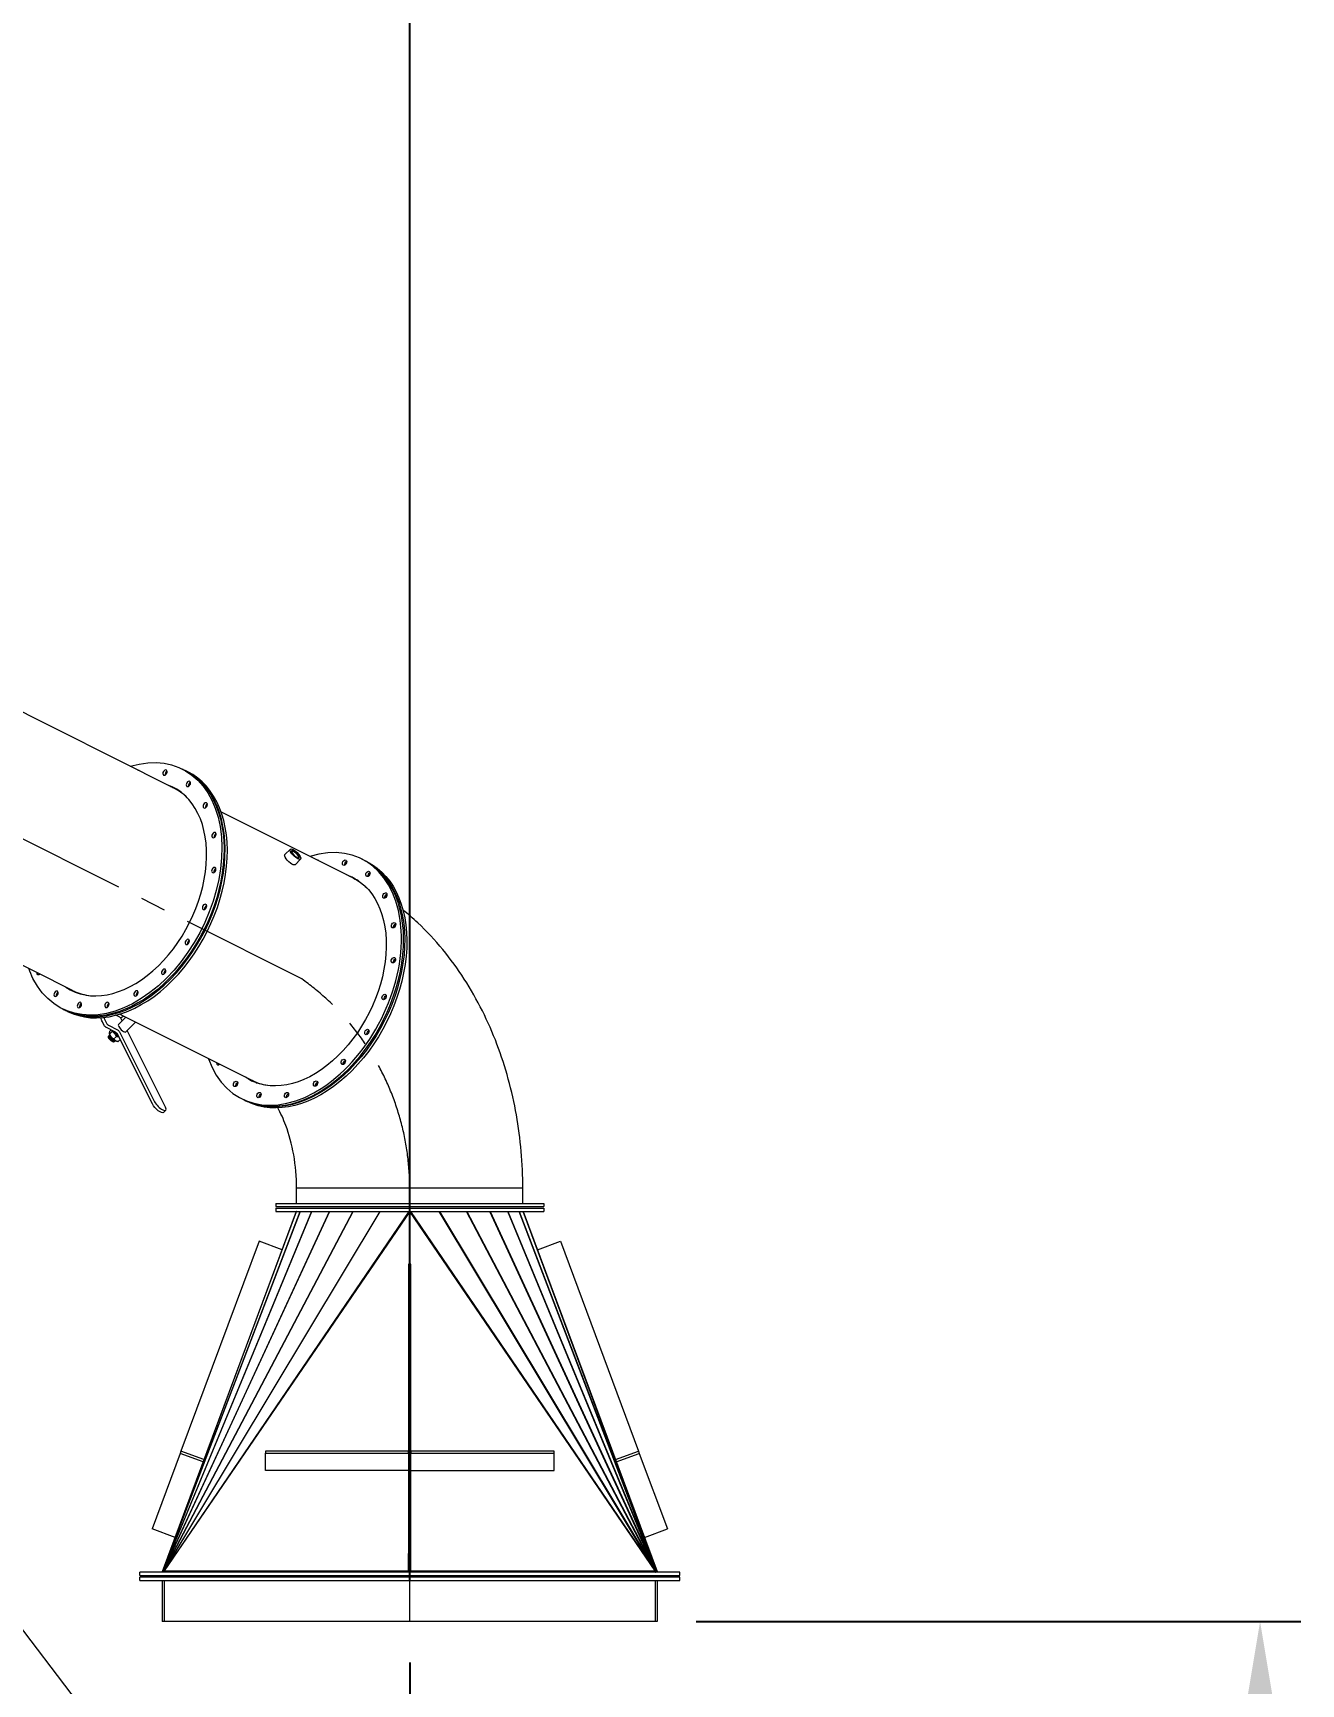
# Model space of a CAD drawing. Header units: inches. Extents: x -350577 to -266477, y -437959 to -377535.
# Drawn here: x -322975 to -319875, y -395803 to -391769 of the extents above; entities that cross this region are included whole.
import ezdxf

# ---------------------------------------------------------------- set-up
doc = ezdxf.new("R2010")
doc.units = ezdxf.units.IN
doc.header["$MEASUREMENT"] = 0
doc.linetypes.add('CENTER', pattern=[2, 1.25, -0.25, 0.25, -0.25])
doc.layers.add('CENTER       (itatec)', color=4, linetype='CENTER', lineweight=9)
doc.layers.add('ORGINAL (itatec)', color=3, linetype='Continuous', lineweight=9)
doc.styles.add('Geniso', font='geniso.shx', dxfattribs={"oblique": 15})
doc.dimstyles.new('scale 1b100', dxfattribs={"dimscale": 100, "dimtxt": 3, "dimasz": 2.5, "dimexe": 1, "dimexo": 1, "dimgap": 1, "dimtad": 1, "dimdec": 0, "dimzin": 0, "dimdsep": 46, "dimtxsty": 'Geniso', "dimcen": 0, "dimclrd": 1, "dimclre": 1, "dimclrt": 7, "dimadec": 0, "dimazin": 0, "dimtfac": 1, "dimtdec": 0, "dimtmove": 0, "dimatfit": 3, "dimfxl": 0.75, "dimtolj": 1, "dimtzin": 0, "dimarcsym": 0})

# ---------------------------------------------------------------- blocks, each defined once
blk = doc.blocks.new('*D19')
at = {"layer": 'Defpoints', "color": 0, "transparency": 16777216}
for p in [(-322053.8, -395650.3), (-322637.2, -400430.8), (-322637.2, -401260.3)]:
    blk.add_point(p, dxfattribs=at)
at = {"layer": 'ORGINAL (itatec)', "color": 1, "lineweight": -2, "transparency": 16777216}
for p, q in [((-322053.8, -395750.3), (-322053.8, -401360.3)), ((-322637.2, -400530.8), (-322637.2, -401360.3)), ((-322887.2, -401260.3), (-323949.6, -401260.3)), ((-322053.8, -401260.3), (-322637.2, -401260.3)), ((-321803.8, -401260.3), (-321553.8, -401260.3))]:
    blk.add_line(p, q, dxfattribs=at)
at = {"layer": 'ORGINAL (itatec)', "color": 1, "transparency": 16777216}
for points in [[(-322887.2, -401218.7), (-322887.2, -401302), (-322637.2, -401260.3)], [(-321803.8, -401218.7), (-321803.8, -401302), (-322053.8, -401260.3)]]:
    blk.add_solid(points, dxfattribs=at)
at = {"layer": 'ORGINAL (itatec)', "color": 7, "transparency": 16777216, "insert": (-323543.4, -401010.3), "char_height": 300, "attachment_point": 5, "style": 'Geniso'}
blk.add_mtext('\\A1;583', dxfattribs=at)
blk = doc.blocks.new('*D20')
at = {"layer": 'Defpoints', "color": 0, "transparency": 16777216}
for p in [(-321453.8, -395650.3), (-319975.1, -395650.3), (-322637.2, -400430.8)]:
    blk.add_point(p, dxfattribs=at)
at = {"layer": 'ORGINAL (itatec)', "color": 1, "lineweight": -2, "transparency": 16777216}
for p, q in [((-321353.8, -395650.3), (-319875.1, -395650.3)), ((-319975.1, -400180.8), (-319975.1, -395900.3)), ((-322537.2, -400430.8), (-319875.1, -400430.8))]:
    blk.add_line(p, q, dxfattribs=at)
at = {"layer": 'ORGINAL (itatec)', "color": 1, "transparency": 16777216}
for points in [[(-320016.7, -395900.3), (-319933.4, -395900.3), (-319975.1, -395650.3)], [(-320016.7, -400180.8), (-319933.4, -400180.8), (-319975.1, -400430.8)]]:
    blk.add_solid(points, dxfattribs=at)
at = {"layer": 'ORGINAL (itatec)', "color": 7, "transparency": 16777216, "insert": (-320225.1, -398040.5), "char_height": 300, "attachment_point": 5, "rotation": 90, "style": 'Geniso'}
blk.add_mtext('\\A1;4781', dxfattribs=at)
blk = doc.blocks.new('*D30')
at = {"layer": 'Defpoints', "color": 0, "transparency": 16777216}
for p in [(-322053.8, -381405.4), (-331896.3, -383693), (-322053.8, -395650.3)]:
    blk.add_point(p, dxfattribs=at)
at = {"layer": 'ORGINAL (itatec)', "color": 1, "lineweight": -2, "transparency": 16777216}
for p, q in [((-331896.3, -383593), (-331896.3, -381305.4)), ((-322053.8, -395550.3), (-322053.8, -381305.4)), ((-331646.3, -381405.4), (-322303.8, -381405.4))]:
    blk.add_line(p, q, dxfattribs=at)
at = {"layer": 'ORGINAL (itatec)', "color": 1, "transparency": 16777216}
for points in [[(-331646.3, -381363.7), (-331646.3, -381447.1), (-331896.3, -381405.4)], [(-322303.8, -381363.7), (-322303.8, -381447.1), (-322053.8, -381405.4)]]:
    blk.add_solid(points, dxfattribs=at)
at = {"layer": 'ORGINAL (itatec)', "color": 7, "transparency": 16777216, "insert": (-326975, -381155.3), "char_height": 300, "attachment_point": 5, "style": 'Geniso'}
blk.add_mtext('\\A1;9842', dxfattribs=at)

msp = doc.modelspace()

# ---------------------------------------------------------------- linework, layer by layer
at = {"layer": 'CENTER       (itatec)', "ltscale": 250}
msp.add_lwpolyline([(-322053.8, -395650.3), (-322053.8, -394591.8, 0.24284), (-322317.7, -394080.5), (-323898.2, -393287.9, -0.002283), (-324657.7, -392902.8), (-326576.7, -391922.5), (-328720.7, -390827.2), (-329794.2, -390278.8, -0.242221), (-330361.8, -389489.1), (-330834.8, -385921.5, 0.081054), (-331096.7, -385055.1), (-331305.2, -384815.8), (-331896.3, -384415.9), (-331896.3, -384179.8), (-331896.3, -383693)], format="xyb", dxfattribs=at)
at = {"layer": 'ORGINAL (itatec)', "extrusion": (0, 1, 0)}
for p, q in [((-322630.1, -393614.5), (-323656.7, -393099.7)), ((-322686.2, -396082.3), (-324736.4, -393390.2)), ((-322878, -394108.9), (-323904.6, -393594.1)), ((-322609.9, -393567.6), (-322604.5, -393570.3)), ((-322596.5, -393574.3), (-322601.9, -393571.6)), ((-322618.8, -393620.2), (-322622.1, -393618.5)), ((-322191.1, -393834.6), (-322515.2, -393672.2)), ((-322358.9, -393776.7), (-322345.6, -393763.3)), ((-322340.9, -393768), (-322341.9, -393767.9)), ((-322334.1, -393801.4), (-322320.8, -393788)), ((-322325.4, -393783.4), (-322325.4, -393784.4)), ((-322165.6, -393790.4), (-322170.9, -393787.7)), ((-322162.9, -393791.7), (-322157.6, -393794.4)), ((-322866.6, -394114.5), (-322869.9, -394112.9)), ((-322903.5, -394153.1), (-322898.1, -394155.8)), ((-322890.1, -394159.8), (-322895.5, -394157.1)), ((-322800.4, -394194.3), (-322804.7, -394185.6)), ((-322799.4, -394180.3), (-322795.1, -394188.9)), ((-322773.3, -394210.3), (-322795.4, -394199.3)), ((-322790.1, -394193.9), (-322768, -394205)), ((-322783.8, -394205.1), (-322787.1, -394208.4)), ((-322762.3, -394174.3), (-322772.5, -394169.2)), ((-322747.8, -394174.1), (-322765.7, -394192.1)), ((-322439, -394329), (-322763, -394166.5)), ((-322756.5, -394182.9), (-322760.6, -394174.9)), ((-322756.4, -394173.5), (-322753.2, -394171.4)), ((-322724.3, -394185.9), (-322748, -394209.7)), ((-322790.3, -394222.3), (-322790.4, -394221.3)), ((-322789.5, -394219.5), (-322790, -394220)), ((-322788.2, -394219.4), (-322788.4, -394219.5)), ((-322788.3, -394214.5), (-322788.3, -394214.5)), ((-322788.2, -394220.2), (-322788.3, -394219.2)), ((-322781.3, -394208.6), (-322787.9, -394215.3)), ((-322787.9, -394215.3), (-322787.9, -394215.3)), ((-322787.9, -394215.3), (-322787.9, -394215.3)), ((-322787.4, -394217.4), (-322787.9, -394217.9)), ((-322787.8, -394210.3), (-322787.8, -394210.3)), ((-322787.1, -394208.4), (-322787.1, -394208.4)), ((-322786.4, -394218.3), (-322786.4, -394218.3)), ((-322781.3, -394208.6), (-322781.3, -394208.6)), ((-322781.3, -394208.6), (-322781.3, -394208.6)), ((-322780.1, -394225.8), (-322780.1, -394225.8)), ((-322778.1, -394234.5), (-322777.1, -394234.5)), ((-322770.8, -394221), (-322777.5, -394227.7)), ((-322777.5, -394227.7), (-322777.5, -394227.7)), ((-322777.5, -394227.7), (-322777.5, -394227.7)), ((-322776, -394232.3), (-322775, -394232.4)), ((-322775.8, -394229.4), (-322775.8, -394229.4)), ((-322775.3, -394233.6), (-322775.8, -394234.1)), ((-322775.2, -394232.4), (-322775.3, -394232.5)), ((-322773.2, -394231.5), (-322773.7, -394232)), ((-322770.8, -394221), (-322770.8, -394221)), ((-322770.8, -394221), (-322770.8, -394221)), ((-322769.1, -394232.8), (-322769.1, -394232.8)), ((-322682.9, -394386), (-322768.3, -394215.3)), ((-322761.7, -394228.7), (-322766.3, -394233.3)), ((-322766.3, -394233.3), (-322766.3, -394233.3)), ((-322763, -394210), (-322677.6, -394380.7)), ((-322650.8, -394394.1), (-322744.7, -394206.5)), ((-322655.4, -394406.9), (-322650, -394401.5)), ((-322459.2, -394375.9), (-322464.5, -394373.2)), ((-322456.5, -394377.2), (-322451.2, -394379.9)), ((-321777.3, -394591.8), (-322330.3, -394591.8)), ((-322330.3, -394628.8), (-322330.3, -394591.8)), ((-321777.3, -394591.8), (-322330.3, -394591.8)), ((-321777.3, -394628.8), (-321777.3, -394591.8)), ((-322331, -394648.8), (-322658.5, -395528.6)), ((-322321.6, -394648.8), (-322658.2, -395527.9)), ((-322658.2, -395527.9), (-322330.9, -394648.8)), ((-322657.4, -395527.1), (-322321.2, -394648.8)), ((-322294, -394648.8), (-322657.4, -395527.1)), ((-322656.6, -395526.7), (-322293.3, -394648.8)), ((-322250.1, -394648.8), (-322656.6, -395526.7)), ((-322655.8, -395526.5), (-322249.5, -394648.8)), ((-322193.1, -394648.8), (-322655.8, -395526.5)), ((-322655.1, -395526.5), (-322192.4, -394648.8)), ((-322126.8, -394648.8), (-322655.1, -395526.5)), ((-322654.3, -395526.6), (-322126, -394648.8)), ((-322055.6, -394648.8), (-322654.3, -395526.6)), ((-322053.8, -394648.8), (-322653.8, -395526.8)), ((-322381.3, -394628.8), (-321726.3, -394628.8)), ((-322381.3, -394628.8), (-322381.3, -394636.8)), ((-322381.3, -394636.8), (-321726.3, -394636.8)), ((-322381.3, -394640.8), (-321726.3, -394640.8)), ((-322381.3, -394640.8), (-322381.3, -394648.8)), ((-322381.3, -394648.8), (-321726.3, -394648.8)), ((-322330.9, -394648.8), (-322331, -394648.8)), ((-322054, -394649.1), (-322054, -394648.8)), ((-321453.8, -395526.8), (-322053.8, -394648.8)), ((-322053.6, -394649.1), (-322053.6, -394648.8)), ((-322052.1, -394648.8), (-321453.4, -395526.6)), ((-321453.4, -395526.6), (-321981.7, -394648.8)), ((-321980.8, -394648.8), (-321452.6, -395526.5)), ((-321452.6, -395526.5), (-321915.2, -394648.8)), ((-321914.5, -394648.8), (-321451.8, -395526.5)), ((-321451.8, -395526.5), (-321858.2, -394648.8)), ((-321857.5, -394648.8), (-321451.1, -395526.7)), ((-321451.1, -395526.7), (-321814.3, -394648.8)), ((-321813.7, -394648.8), (-321450.3, -395527.1)), ((-321450.3, -395527.1), (-321786.5, -394648.8)), ((-321786, -394648.8), (-321449.5, -395527.9)), ((-321449.5, -395527.9), (-321776.7, -394648.8)), ((-321776.7, -394648.8), (-321776.6, -394648.8)), ((-321776.6, -394648.8), (-321449.1, -395528.6)), ((-321726.3, -394628.8), (-321726.3, -394636.8)), ((-321726.3, -394640.8), (-321726.3, -394648.8)), ((-322422.1, -394721.6), (-322612.9, -395234.1)), ((-322365.9, -394742.5), (-322422.1, -394721.6)), ((-321741.8, -394742.5), (-321685.5, -394721.6)), ((-321685.5, -394721.6), (-321494.7, -395234.1)), ((-322050.8, -394777.2), (-322056.8, -394777.2)), ((-322056.8, -394777.2), (-322056.8, -395484.3)), ((-322050.8, -395484.3), (-322050.8, -394777.2)), ((-322615, -395239.7), (-322683.7, -395424.3)), ((-322612.9, -395234.1), (-322615, -395239.7)), ((-322558.8, -395260.6), (-322615, -395239.7)), ((-322556.7, -395255), (-322612.9, -395234.1)), ((-322406.7, -395234.7), (-322406.7, -395238.9)), ((-322056.8, -395234.7), (-322406.7, -395234.7)), ((-322406.7, -395238.9), (-322056.8, -395238.9)), ((-322406.7, -395281.3), (-322406.7, -395238.9)), ((-322056.8, -395238.9), (-322056.8, -395234.7)), ((-322050.8, -395234.7), (-322050.8, -395238.9)), ((-321701, -395234.7), (-322050.8, -395234.7)), ((-322050.8, -395238.9), (-321701, -395238.9)), ((-321701, -395238.9), (-321701, -395234.7)), ((-321701, -395281.3), (-321701, -395238.9)), ((-321551, -395255), (-321494.7, -395234.1)), ((-321548.9, -395260.6), (-321492.6, -395239.7)), ((-321494.7, -395234.1), (-321492.6, -395239.7)), ((-321492.6, -395239.7), (-321423.9, -395424.3)), ((-322056.8, -395281.3), (-322406.7, -395281.3)), ((-322050.8, -395281.3), (-321701, -395281.3)), ((-322627.5, -395445.2), (-322683.7, -395424.3)), ((-321480.2, -395445.2), (-321423.9, -395424.3)), ((-322056.8, -395484.3), (-322050.8, -395484.3)), ((-322056.8, -395526.8), (-322056.8, -395484.3)), ((-322050.8, -395526.8), (-322050.8, -395484.3)), ((-322713.8, -395538.3), (-322713.8, -395530.3)), ((-321393.8, -395530.3), (-322713.8, -395530.3)), ((-322653.8, -395530.3), (-322658.5, -395528.6)), ((-322653.8, -395530.3), (-322658.2, -395527.9)), ((-322653.8, -395530.3), (-322657.4, -395527.1)), ((-322653.8, -395530.3), (-322656.6, -395526.7)), ((-322653.8, -395530.3), (-322655.8, -395526.5)), ((-322653.8, -395530.3), (-322655.1, -395526.5)), ((-322653.8, -395530.3), (-322654.3, -395526.6)), ((-322653.8, -395526.8), (-321453.8, -395526.8)), ((-322653.8, -395530.3), (-322653.8, -395526.8)), ((-322056.8, -395526.8), (-322050.8, -395526.8)), ((-321453.8, -395530.3), (-321452.6, -395526.5)), ((-321453.8, -395530.3), (-321451.8, -395526.5)), ((-321453.8, -395530.3), (-321453.4, -395526.6)), ((-321453.8, -395530.3), (-321451.1, -395526.7)), ((-321453.8, -395530.3), (-321453.8, -395526.8)), ((-321453.8, -395530.3), (-321450.3, -395527.1)), ((-321453.8, -395530.3), (-321449.5, -395527.9)), ((-321453.8, -395530.3), (-321449.1, -395528.6)), ((-321393.8, -395538.3), (-321393.8, -395530.3)), ((-322713.8, -395538.3), (-321393.8, -395538.3)), ((-322713.8, -395550.3), (-322713.8, -395542.3)), ((-321393.8, -395542.3), (-322713.8, -395542.3)), ((-322713.8, -395550.3), (-321393.8, -395550.3)), ((-322658.8, -395550.3), (-322658.8, -395650.3)), ((-322653.8, -395550.3), (-322653.8, -395650.3)), ((-321453.8, -395550.3), (-321453.8, -395650.3)), ((-321448.8, -395550.3), (-321448.8, -395650.3)), ((-321393.8, -395550.3), (-321393.8, -395542.3)), ((-322653.8, -395650.3), (-322658.8, -395650.3)), ((-321453.8, -395650.3), (-322653.8, -395650.3)), ((-321448.8, -395650.3), (-321453.8, -395650.3))]:
    msp.add_line(p, q, dxfattribs=at)
at = {"layer": 'ORGINAL (itatec)', "extrusion": (0, 0, -1)}
for centre, major_axis, ratio, start_param, end_param in [((-322756.7, -393860.4), (146.8, 292.8), 0.664357, -0.565586, 3.60259), ((-322751.3, -393863), (146.8, 292.8), 0.664357, 0, 3.141593), ((-322719.4, -393576.6), (3.14, 6.26), 0.664357, -0.490312, 0.460998), ((-322719.4, -393576.6), (-3.14, -6.26), 0.664357, -2.680595, -2.651281), ((-322652, -393576.4), (3.14, 6.26), 0.664357, -5.822187578381087, 0.4609977287984997), ((-322644, -393580.4), (3.14, 6.26), 0.664357, -1.838788, -1.302805), ((-322594.9, -393603.9), (3.14, 6.26), 0.664357, -5.822187578381087, 0.4609977287984997), ((-322748.7, -393864.4), (124.4, 248.1), 0.664357, -0.084921, -0.024327), ((-322743.3, -393867.1), (124.4, 248.1), 0.664357, -0.084921, -0.040552), ((-322586.9, -393608), (3.14, 6.26), 0.664357, -1.838788, -1.302805), ((-322553.7, -393656.6), (3.14, 6.26), 0.664357, -5.822187578381087, 0.4609977287984997), ((-322545.7, -393660.6), (3.14, 6.26), 0.664357, -1.838788, -1.302805), ((-322532.3, -393729.2), (3.14, 6.26), 0.664357, -5.822187578381119, 0.4609977287984672), ((-322524.3, -393733.2), (3.14, 6.26), 0.664357, -1.838788, -1.302805), ((-322309.7, -394084.5), (146.8, 292.8), 0.664357, -0.00687, 3.148463), ((-322304.4, -394087.2), (146.8, 292.8), 0.664357, 0, 3.141593), ((-322346.5, -393789), (-12.4, 12.4), 0.332482, -0.781622, 0), ((-322346.5, -393789), (12.4, -12.4), 0.332482, 0, 2.35997), ((-322333.2, -393775.7), (8.86, -8.82), 0.332482, -3.923215, 2.35997), ((-322334.1, -393776.6), (-8.26, 8.23), 0.332482, -0.034114, 2.35997), ((-322334.7, -393777.2), (-8.86, 8.82), 0.332482, 0.261827, 0.360282), ((-322334.1, -393776.6), (8.26, -8.23), 0.332482, -0.781622, 0.034114), ((-322334.7, -393777.2), (8.86, -8.82), 0.332482, -0.360282, -0.261827), ((-322207.7, -393799.2), (3.14, 6.26), 0.664357, -2.443354, -0.698239), ((-322205.1, -393800.5), (3.14, 6.26), 0.664357, -1.838788, -1.302805), ((-322532.8, -393814.6), (3.14, 6.26), 0.664357, -5.822187578381119, 0.4609977287984668), ((-322524.8, -393818.6), (3.14, 6.26), 0.664357, -1.838788, -1.302805), ((-322317.7, -394080.5), (124.4, 248.1), 0.664357, -0.084921, 3.226513), ((-322312.4, -394083.1), (124.4, 248.1), 0.664357, -0.084921, -0.016217), ((-322315.1, -394081.8), (123.9, 247.2), 0.664357, 0, 0.216162), ((-322150.6, -393826.7), (3.14, 6.26), 0.664357, -2.443354, -0.698239), ((-322148, -393828.1), (3.14, 6.26), 0.664357, -1.838788, -1.302805), ((-322109.4, -393879.4), (3.14, 6.26), 0.664357, -2.443354, -0.698239), ((-322106.7, -393880.7), (3.14, 6.26), 0.664357, -1.838788, -1.302805), ((-322555.3, -393904.5), (3.14, 6.26), 0.664357, -5.822187578381119, 0.4609977287984672), ((-322547.3, -393908.5), (3.14, 6.26), 0.664357, -1.838788, -1.302805), ((-322088, -393952), (3.14, 6.26), 0.664357, -2.443354, -0.698239), ((-322085.3, -393953.3), (3.14, 6.26), 0.664357, -1.838788, -1.302805), ((-322597.5, -393990.1), (3.14, 6.26), 0.664357, -5.822187578381119, 0.4609977287984672), ((-322589.5, -393994.1), (3.14, 6.26), 0.664357, -1.838788, -1.302805), ((-322088.5, -394037.4), (3.14, 6.26), 0.664357, -2.443354, -0.698239), ((-322085.9, -394038.7), (3.14, 6.26), 0.664357, -1.838788, -1.302805), ((-322756.7, -393860.4), (146.8, 292.8), 0.664357, -2.680595, -2.576007), ((-322959.7, -394064.1), (-3.14, -6.26), 0.664357, -1.073522, 1.073522), ((-322655.3, -394063), (3.14, 6.26), 0.664357, -5.822187578381119, 0.4609977287984672), ((-322647.3, -394067), (3.14, 6.26), 0.664357, -1.838788, -1.302805), ((-322918.4, -394116.8), (3.14, 6.26), 0.664357, -5.822187578381119, 0.4609977287984672), ((-322910.4, -394120.8), (3.14, 6.26), 0.664357, -1.838788, -1.302805), ((-322748.7, -393864.4), (-124.4, -248.1), 0.664357, 0.024327, 0.084921), ((-322743.3, -393867.1), (-124.4, -248.1), 0.664357, 0.040552, 0.084921), ((-322723, -394116), (3.14, 6.26), 0.664357, -5.822187578381119, 0.4609977287984672), ((-322715, -394120.1), (3.14, 6.26), 0.664357, -1.838788, -1.302805), ((-322111, -394127.3), (3.14, 6.26), 0.664357, -2.443354, -0.698239), ((-322861.3, -394144.3), (3.14, 6.26), 0.664357, -5.822187578381119, 0.4609977287984672), ((-322853.3, -394148.3), (3.14, 6.26), 0.664357, -1.838788, -1.302805), ((-322794, -394144.1), (3.14, 6.26), 0.664357, -5.822187578381119, 0.4609977287984668), ((-322786, -394148.1), (3.14, 6.26), 0.664357, -1.838788, -1.302805), ((-322108.3, -394128.6), (3.14, 6.26), 0.664357, -1.838788, -1.302805), ((-322768, -394204), (-39, 38.8), 0.332482, -0.781622, -0.465785), ((-322797.1, -394195.9), (-3.54, 3.53), 0.332482, -2.352419, -0.781622), ((-322766.4, -394208.3), (3.54, -3.53), 0.332482, -2.352419, -0.781622), ((-322782.9, -394227.1), (7.08, -7.06), 0.332482, 0, 3.141593), ((-322782.4, -394226.6), (7.08, -7.06), 0.332482, -0.343981, 3.485573), ((-322783.4, -394227.6), (6.52, -6.5), 0.332482, 0.360282, 2.781311), ((-322780.8, -394225), (7.08, -7.06), 0.332482, 0, 3.141593), ((-322777.3, -394221.4), (-10.9, 10.8), 0.332482, -0.593448, -0.593386), ((-322780.3, -394224.4), (7.08, -7.06), 0.332482, -0.12909, 3.248715), ((-322781.3, -394225.5), (6.52, -6.5), 0.332482, 0.360282, 2.781311), ((-322777.3, -394221.4), (-10.9, 10.8), 0.332482, -0.969858, -0.879705), ((-322779.2, -394223.4), (-6.52, 6.5), 0.332482, -2.569661, -0.57459), ((-322778.7, -394222.8), (-7.08, 7.06), 0.332482, -2.154527, -0.972484), ((-322770.1, -394214.2), (-11.9, 11.8), 0.332482, -0.781648, -0.781597), ((-322777.3, -394221.4), (-10.9, 10.8), 0.332482, -2.017056, -1.640584), ((-322768.7, -394212.8), (-6.52, 6.5), 0.332482, -2.14816, -0.752316), ((-322768.1, -394212.3), (-7.08, 7.06), 0.332482, -2.000032, -0.914608), ((-322771.7, -394213.6), (3.54, -3.53), 0.332482, -2.352419, -0.781622), ((-322767.6, -394211.7), (-7.08, 7.06), 0.332482, -1.82476, -1.080517), ((-322770.1, -394214.2), (-11.9, 11.8), 0.332482, -1.828846, -1.828794), ((-322777.3, -394221.4), (-10.9, 10.8), 0.332482, -2.687892, -2.687782), ((-322153.2, -394212.9), (3.14, 6.26), 0.664357, -2.443354, -0.698239), ((-322150.5, -394214.2), (3.14, 6.26), 0.664357, -1.838788, -1.302805), ((-322211, -394285.8), (3.14, 6.26), 0.664357, -2.443354, -0.698239), ((-322208.3, -394287.1), (3.14, 6.26), 0.664357, -1.838788, -1.302805), ((-322515.4, -394286.9), (3.14, 6.26), 0.664357, -2.443354, -2.06807), ((-322312.4, -394083.1), (-124.4, -248.1), 0.664357, 0.016217, 0.084921), ((-322474.1, -394339.6), (3.14, 6.26), 0.664357, -2.443354, -0.698239), ((-322471.5, -394340.9), (3.14, 6.26), 0.664357, -1.838788, -1.302805), ((-322315.1, -394081.8), (-123.9, -247.2), 0.664357, -0.216162, 0), ((-322417, -394367.1), (3.14, 6.26), 0.664357, -2.443354, -0.698239), ((-322414.4, -394368.4), (3.14, 6.26), 0.664357, -1.838788, -1.302805), ((-322349.7, -394366.9), (3.14, 6.26), 0.664357, -2.443354, -0.698239), ((-322347, -394368.2), (3.14, 6.26), 0.664357, -1.838788, -1.302805), ((-322278.7, -394338.8), (3.14, 6.26), 0.664357, -2.443354, -0.698239), ((-322276, -394340.2), (3.14, 6.26), 0.664357, -1.838788, -1.302805), ((-322669.5, -394392.7), (14.2, -14.1), 0.332482, 0, 2.35997)]:
    msp.add_ellipse(centre, major_axis=major_axis, ratio=ratio, start_param=start_param, end_param=end_param, dxfattribs=at)
at = {"layer": 'ORGINAL (itatec)'}
for centre, major_axis, ratio, start_param, end_param in [((-322748.7, -393864.4), (-146.8, -292.8), 0.664357, -0.00687, 3.148463), ((-322743.3, -393867.1), (-146.8, -292.8), 0.664357, 0, 3.141593), ((-322646.7, -393579.1), (-3.14, -6.26), 0.664357, -2.443354, -0.698239), ((-322589.6, -393606.6), (-3.14, -6.26), 0.664357, -2.443354, -0.698239), ((-322756.7, -393860.4), (-124.4, -248.1), 0.664357, -0.084921, 3.226513), ((-322751.3, -393863), (124.4, 248.1), 0.664357, 0.016217, 0.084921), ((-322754, -393861.7), (123.9, 247.2), 0.664357, -0.216162, 0), ((-322746, -393865.7), (123.9, 247.2), 0.664357, -0.023107, 0.024415), ((-322548.3, -393659.3), (-3.14, -6.26), 0.664357, -2.443354, -0.698239), ((-322317.7, -394080.5), (-146.8, -292.8), 0.664357, -0.565586, 3.707178), ((-322526.9, -393731.8), (-3.14, -6.26), 0.664357, -2.443354, -0.698239), ((-322333.2, -393775.7), (-12.4, 12.4), 0.332482, -5.501563, 0.781622), ((-322312.4, -394083.1), (-146.8, -292.8), 0.664357, 0, 3.141593), ((-322280.4, -393796.8), (3.14, 6.26), 0.664357, -0.490312, 0.490312), ((-322213.1, -393796.5), (-3.14, -6.26), 0.664357, -5.17338670918112, 1.109798597998466), ((-322527.5, -393817.3), (-3.14, -6.26), 0.664357, -2.443354, -0.698239), ((-322309.7, -394084.5), (124.4, 248.1), 0.664357, 0.024327, 0.084921), ((-322304.4, -394087.2), (124.4, 248.1), 0.664357, 0.040552, 0.084921), ((-322307, -394085.8), (123.9, 247.2), 0.664357, -0.023107, 0.024415), ((-322156, -393824), (-3.14, -6.26), 0.664357, -5.173386709181121, 1.109798597998465), ((-322114.7, -393876.7), (-3.14, -6.26), 0.664357, -5.173386709181121, 1.109798597998465), ((-322550, -393907.2), (-3.14, -6.26), 0.664357, -2.443354, -0.698239), ((-322093.3, -393949.3), (-3.14, -6.26), 0.664357, -5.173386709181121, 1.109798597998465), ((-322592.2, -393992.8), (-3.14, -6.26), 0.664357, -2.443354, -0.698239), ((-322093.9, -394034.7), (-3.14, -6.26), 0.664357, -5.173386709181121, 1.109798597998465), ((-322954.4, -394066.8), (-3.14, -6.26), 0.664357, -1.073522, -0.698239), ((-322649.9, -394065.7), (-3.14, -6.26), 0.664357, -2.443354, -0.698239), ((-322913.1, -394119.5), (-3.14, -6.26), 0.664357, -2.443354, -0.698239), ((-322751.3, -393863), (-124.4, -248.1), 0.664357, -0.084921, -0.016217), ((-322754, -393861.7), (-123.9, -247.2), 0.664357, 0, 0.216162), ((-322746, -393865.7), (-123.9, -247.2), 0.664357, -0.024415, 0.023107), ((-322717.6, -394118.7), (-3.14, -6.26), 0.664357, -2.443354, -0.698239), ((-322116.4, -394124.6), (-3.14, -6.26), 0.664357, -5.17338670918112, 1.109798597998466), ((-322856, -394147), (-3.14, -6.26), 0.664357, -2.443354, -0.698239), ((-322788.6, -394146.7), (-3.14, -6.26), 0.664357, -2.443354, -0.698239), ((-322762.6, -394198.7), (39, -38.8), 0.332482, -2.523131, -2.35997), ((-322791.7, -394190.6), (3.54, -3.53), 0.332482, -2.35997, -0.789174), ((-322756.8, -394200.9), (-8.86, 8.82), 0.332482, 0, 0.781622), ((-322756.8, -394200.9), (8.86, -8.82), 0.332482, -2.35997, 0), ((-322757.9, -394165.3), (-4.48, -8.94), 0.664357, 0, 0.847999), ((-322763.9, -394173.2), (-3.54, 3.53), 0.332482, -2.35997, -2.320356), ((-322158.5, -394210.2), (-3.14, -6.26), 0.664357, -5.173386709181121, 1.109798597998465), ((-322781.9, -394226), (-6.52, 6.5), 0.332482, 0, 3.141593), ((-322777.3, -394221.4), (10.9, -10.8), 0.332482, -2.242234, -2.171734), ((-322779.7, -394223.9), (-6.52, 6.5), 0.332482, 0.209537, 2.949687), ((-322777.3, -394221.4), (10.9, -10.8), 0.332482, -1.501009, -1.124537), ((-322769.1, -394213.2), (7.08, -7.06), 0.332482, -2.525211, -0.839477), ((-322769.2, -394213.3), (6.52, -6.5), 0.332482, -2.563996, -0.820014), ((-322520.7, -394284.2), (-3.14, -6.26), 0.664357, -1.073522, 1.073522), ((-322216.3, -394283.1), (-3.14, -6.26), 0.664357, -5.17338670918112, 1.109798597998466), ((-322309.7, -394084.5), (-124.4, -248.1), 0.664357, -0.084921, -0.024327), ((-322479.5, -394336.9), (-3.14, -6.26), 0.664357, -5.173386709181121, 1.109798597998465), ((-322304.4, -394087.2), (-124.4, -248.1), 0.664357, -0.084921, -0.040552), ((-322307, -394085.8), (-123.9, -247.2), 0.664357, -0.024415, 0.023107), ((-322422.4, -394364.4), (-3.14, -6.26), 0.664357, -5.173386709181121, 1.109798597998465), ((-322355, -394364.2), (-3.14, -6.26), 0.664357, -5.173386709181121, 1.109798597998465), ((-322284, -394336.1), (-3.14, -6.26), 0.664357, -5.173386709181121, 1.109798597998465), ((-322664.2, -394387.4), (14.2, -14.1), 0.332482, -2.35997, 0.781622)]:
    msp.add_ellipse(centre, major_axis=major_axis, ratio=ratio, start_param=start_param, end_param=end_param, dxfattribs=at)
msp.add_open_spline([(-322179.7, -393840.4), (-322180.9, -393839.8), (-322182, -393839.2), (-322183.1, -393838.7)], degree=3, dxfattribs=at)
for points, knots in [([(-321777.3, -394591.8), (-321777.3, -394531.7), (-321782.6, -394471.7), (-321803.5, -394353.7), (-321819.3, -394295.8), (-321861.6, -394184.4), (-321888.1, -394130.9), (-321952.5, -394031), (-321990.4, -393984.4), (-322045.8, -393932.4), (-322057.8, -393922), (-322070.1, -393911.9)], [4.712389, 4.712389, 4.712389, 4.712389, 4.958222, 4.958222, 5.204055, 5.204055, 5.449887, 5.449887, 5.69572, 5.69572, 5.760402, 5.760402, 5.760402, 5.760402]), ([(-322787.8, -394210.3), (-322787.9, -394210.4), (-322787.9, -394210.5), (-322788, -394211), (-322788.1, -394211.3), (-322788.2, -394212), (-322788.3, -394212.3), (-322788.3, -394212.9), (-322788.3, -394213.2), (-322788.4, -394213.8), (-322788.4, -394214.1), (-322788.3, -394214.4), (-322788.3, -394214.4), (-322788.3, -394214.5)], [34.251004, 34.251004, 34.251004, 34.251004, 34.81835, 34.81835, 37.754399, 37.754399, 40.690448, 40.690448, 43.626497, 43.626497, 46.562546, 46.562546, 47.129892, 47.129892, 47.129892, 47.129892]), ([(-322788.3, -394214.5), (-322788.3, -394214.7), (-322788.2, -394214.8), (-322788.1, -394215.1), (-322788, -394215.2), (-322787.9, -394215.3)], [6.439672, 6.439672, 6.439672, 6.439672, 8.808459, 8.808459, 10.825875, 10.825875, 10.825875, 10.825875]), ([(-322788.2, -394214.9), (-322788.1, -394215.1), (-322788, -394215.2), (-322787.9, -394215.6), (-322787.8, -394215.8), (-322787.6, -394216.1), (-322787.5, -394216.3), (-322787.3, -394216.7), (-322787.3, -394216.8), (-322787.1, -394217.2), (-322787, -394217.3), (-322786.9, -394217.5)], [2.2504038, 2.2504038, 2.2504038, 2.2504038, 2.2943541, 2.2943541, 2.3383044, 2.3383044, 2.3822548, 2.3822548, 2.4262051, 2.4262051, 2.4701554, 2.4701554, 2.4701554, 2.4701554]), ([(-322787.9, -394215.3), (-322787.7, -394215.7), (-322787.5, -394216.2), (-322787, -394217.2), (-322786.7, -394217.8), (-322786.4, -394218.3)], [70.557899, 70.557899, 70.557899, 70.557899, 72.575316, 72.575316, 74.944102, 74.944102, 74.944102, 74.944102]), ([(-322787.1, -394208.4), (-322787.3, -394208.7), (-322787.4, -394209.1), (-322787.6, -394209.7), (-322787.8, -394210), (-322787.8, -394210.3)], [70.557899, 70.557899, 70.557899, 70.557899, 72.575316, 72.575316, 74.944102, 74.944102, 74.944102, 74.944102]), ([(-322786.1, -394218.7), (-322786.2, -394218.7), (-322786.2, -394218.6), (-322786.3, -394218.4), (-322786.4, -394218.3), (-322786.5, -394218.2), (-322786.5, -394218.1), (-322786.6, -394217.9), (-322786.7, -394217.8), (-322786.8, -394217.7), (-322786.8, -394217.6), (-322786.9, -394217.5)], [3.7088044, 3.7088044, 3.7088044, 3.7088044, 3.7296495, 3.7296495, 3.7504946, 3.7504946, 3.7713397, 3.7713397, 3.7921848, 3.7921848, 3.8130299, 3.8130299, 3.8130299, 3.8130299]), ([(-322786.4, -394218.3), (-322786.3, -394218.4), (-322786.2, -394218.5), (-322785.7, -394219.3), (-322785.3, -394219.9), (-322784.4, -394221.1), (-322783.9, -394221.7), (-322783, -394222.8), (-322782.5, -394223.3), (-322781.5, -394224.4), (-322781, -394225), (-322780.3, -394225.6), (-322780.2, -394225.7), (-322780.1, -394225.8)], [34.251004, 34.251004, 34.251004, 34.251004, 34.81835, 34.81835, 37.754399, 37.754399, 40.690448, 40.690448, 43.626497, 43.626497, 46.562546, 46.562546, 47.129892, 47.129892, 47.129892, 47.129892]), ([(-322775.3, -394229.7), (-322775.8, -394229.4), (-322776.2, -394229.1), (-322777, -394228.5), (-322777.5, -394228.2), (-322778.3, -394227.5), (-322778.7, -394227.1), (-322779.5, -394226.4), (-322779.9, -394226), (-322780.7, -394225.3), (-322781.1, -394224.9), (-322781.5, -394224.5)], [2.6421433, 2.6421433, 2.6421433, 2.6421433, 2.7531122, 2.7531122, 2.8640811, 2.8640811, 2.97505, 2.97505, 3.0860189, 3.0860189, 3.1969878, 3.1969878, 3.1969878, 3.1969878]), ([(-322781.3, -394208.6), (-322781.1, -394208.3), (-322781, -394208), (-322780.8, -394207.3), (-322780.6, -394207), (-322780.6, -394206.7)], [29.864955, 29.864955, 29.864955, 29.864955, 31.882301, 31.882301, 34.230868, 34.230868, 34.230868, 34.230868]), ([(-322778.6, -394210.5), (-322779.1, -394210.1), (-322779.6, -394209.7), (-322780.4, -394209.1), (-322780.8, -394208.8), (-322781.3, -394208.6)], [47.129892, 47.129892, 47.129892, 47.129892, 49.498595, 49.498595, 51.515941, 51.515941, 51.515941, 51.515941]), ([(-322780.1, -394225.8), (-322779.7, -394226.2), (-322779.2, -394226.6), (-322778.3, -394227.2), (-322777.9, -394227.5), (-322777.5, -394227.7)], [6.439672, 6.439672, 6.439672, 6.439672, 8.808459, 8.808459, 10.825875, 10.825875, 10.825875, 10.825875]), ([(-322772.4, -394218), (-322772.4, -394217.9), (-322772.5, -394217.8), (-322773, -394217), (-322773.5, -394216.4), (-322774.4, -394215.2), (-322774.8, -394214.6), (-322775.7, -394213.5), (-322776.2, -394212.9), (-322777.2, -394211.9), (-322777.8, -394211.3), (-322778.4, -394210.7), (-322778.5, -394210.6), (-322778.6, -394210.5)], [34.251004, 34.251004, 34.251004, 34.251004, 34.81835, 34.81835, 37.754399, 37.754399, 40.690448, 40.690448, 43.626497, 43.626497, 46.562546, 46.562546, 47.129892, 47.129892, 47.129892, 47.129892]), ([(-322777.5, -394227.7), (-322777.3, -394228), (-322777.1, -394228.3), (-322776.5, -394228.8), (-322776.2, -394229.1), (-322775.8, -394229.4)], [70.557899, 70.557899, 70.557899, 70.557899, 72.575316, 72.575316, 74.944102, 74.944102, 74.944102, 74.944102]), ([(-322775.8, -394229.4), (-322775.7, -394229.4), (-322775.7, -394229.5), (-322775.1, -394229.9), (-322774.6, -394230.2), (-322773.6, -394230.8), (-322773.1, -394231), (-322772.2, -394231.5), (-322771.7, -394231.8), (-322770.6, -394232.2), (-322770, -394232.5), (-322769.3, -394232.7), (-322769.2, -394232.7), (-322769.1, -394232.8)], [34.251004, 34.251004, 34.251004, 34.251004, 34.81835, 34.81835, 37.754399, 37.754399, 40.690448, 40.690448, 43.626497, 43.626497, 46.562546, 46.562546, 47.129892, 47.129892, 47.129892, 47.129892]), ([(-322770.8, -394221), (-322771, -394220.6), (-322771.2, -394220.1), (-322771.7, -394219.1), (-322772, -394218.5), (-322772.4, -394218)], [29.864955, 29.864955, 29.864955, 29.864955, 31.882301, 31.882301, 34.251004, 34.251004, 34.251004, 34.251004]), ([(-322768.1, -394221.6), (-322768.6, -394221.4), (-322769, -394221.3), (-322770, -394221.1), (-322770.4, -394221.1), (-322770.8, -394221)], [47.129892, 47.129892, 47.129892, 47.129892, 49.498595, 49.498595, 51.515941, 51.515941, 51.515941, 51.515941]), ([(-322769.1, -394232.8), (-322768.6, -394232.9), (-322768.1, -394233), (-322767.2, -394233.2), (-322766.7, -394233.3), (-322766.3, -394233.3)], [6.439672, 6.439672, 6.439672, 6.439672, 8.808459, 8.808459, 10.825875, 10.825875, 10.825875, 10.825875]), ([(-322764.4, -394223.1), (-322764.5, -394223.1), (-322764.5, -394223.1), (-322765, -394222.8), (-322765.5, -394222.6), (-322766.6, -394222.1), (-322767.1, -394221.9), (-322767.8, -394221.7), (-322768, -394221.6), (-322768.1, -394221.6)], [40.606467, 40.606467, 40.606467, 40.606467, 40.690448, 40.690448, 43.626497, 43.626497, 46.562546, 46.562546, 47.129892, 47.129892, 47.129892, 47.129892]), ([(-322428.4, -394334.4), (-322428.7, -394334.2), (-322429, -394334.1), (-322429.9, -394333.6), (-322430.4, -394333.3), (-322431, -394333)], [5.89158213, 5.89158213, 5.89158213, 5.89158213, 5.90577052, 5.90577052, 5.94155288, 5.94155288, 5.94155288, 5.94155288]), ([(-322330.3, -394591.8), (-322330.3, -394564.2), (-322332.7, -394536.6), (-322341.9, -394484.7), (-322348.5, -394460.3), (-322362.5, -394422.7), (-322369.2, -394408.2), (-322376.2, -394395.6)], [4.712389, 4.712389, 4.712389, 4.712389, 4.955241, 4.955241, 5.1956514, 5.1956514, 5.3734514, 5.3734514, 5.3734514, 5.3734514])]:
    msp.add_open_spline(points, degree=3, knots=knots, dxfattribs=at)

# ---------------------------------------------------------------- dimensions: what is measured, and where the dimension line sits
for base, p1, p2, picture, middle in [((-322053.8253, -381405.3919), (-331896.2537, -383692.9799), (-322053.8253, -395650.2992), '*D30', (-326975.0395, -381155.2899)), ((-322637.2, -401260.3), (-322053.8, -395650.3), (-322637.2, -400430.8), '*D19', (-323543.4, -401010.3))]:
    dim = msp.add_linear_dim(base=base, p1=p1, p2=p2, dimstyle='scale 1b100', dxfattribs=at)
    dim.commit()
    dim.dimension.update_dxf_attribs({"geometry": picture, "text_midpoint": middle})
dim = msp.add_linear_dim(base=(-319975.058637, -395650.2992313), p1=(-322637.2394678, -400430.7992313), p2=(-321453.8253354, -395650.2992313), angle=90, dimstyle='scale 1b100', dxfattribs=at)
dim.commit()
dim.dimension.update_dxf_attribs({"geometry": '*D20', "text_midpoint": (-320225.058637, -398040.5492313)})

doc.saveas('drawing.dxf')
